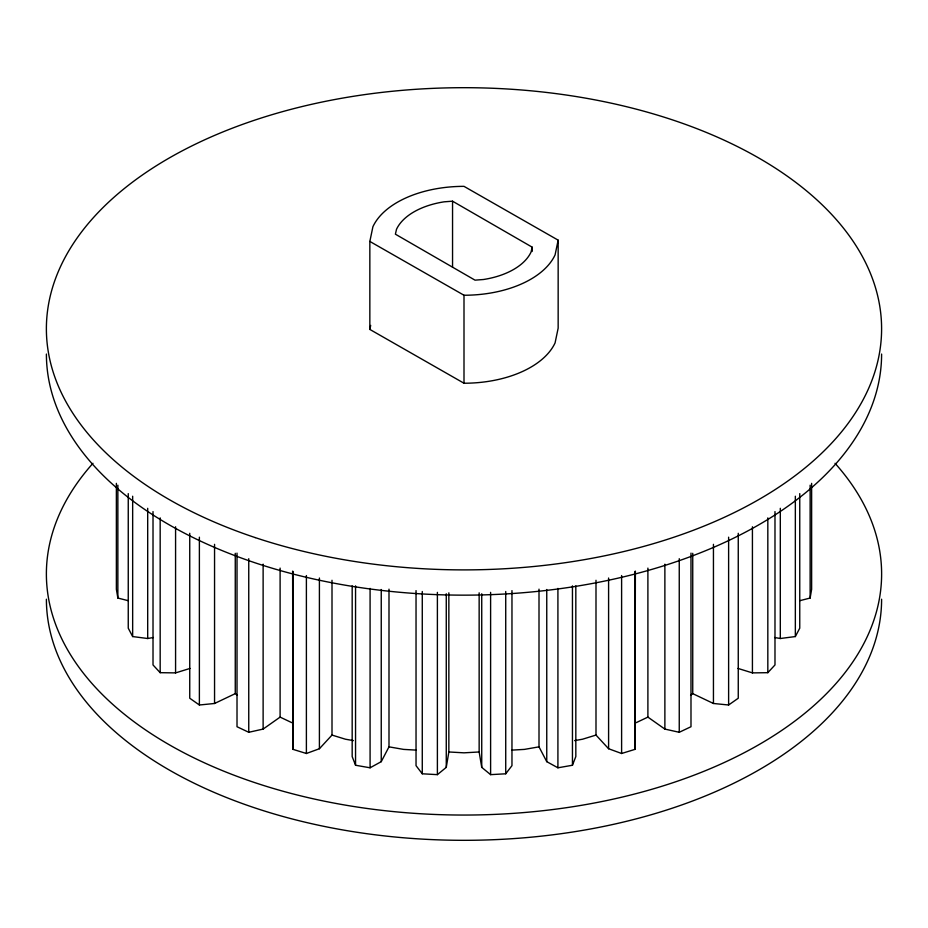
<?xml version="1.0" encoding="UTF-8"?>
<svg xmlns="http://www.w3.org/2000/svg" width="928" height="928" viewBox="0 0 928 928"><rect width="100%" height="100%" fill="white"/><g stroke="black" fill="none" stroke-linecap="round" stroke-linejoin="round"><path stroke-width="1.39" d="M595.996 580.278L595.996 735.069L608.594 748.734L621.609 753.49L635.007 749.36L635.378 571.207M416.034 590.602L416.034 765.658L422.275 773.79L437.39 774.648L446.264 767.375L448.85 751.97L448.85 592.83M799.89 600.66L810.132 598.038L811.629 589.315L811.629 483.36M369.843 241.431L372.917 226.71A94.296 54.439 0 0 1 464 186.354L558.157 240.155L558.157 328.152L555.083 342.884A94.296 54.439 0 0 1 464 383.229L369.843 329.428L369.843 241.431L464 295.243A94.296 54.439 0 0 0 555.083 254.887L558.157 240.155M369.843 329.428L370.69 325.403M532.173 247.161L531.071 252.022A67.35 38.883 0 0 1 483.442 279.514L475.02 280.152L395.398 234.181L396.5 229.32A67.35 38.883 0 0 1 444.129 201.828L452.551 201.19L532.173 247.161L532.173 251.465M539.006 589.152L539.006 746.843L546.754 761.656L557.914 767.792L572.448 765.252L575.824 756.575L575.824 585.858M352.176 585.858L352.176 756.575L355.552 765.252L370.086 767.792L381.246 761.656L388.994 746.843L388.994 589.152M774.613 637.501L780.309 638.51L795.342 636.562L799.75 628.175L799.75 493.626M479.15 592.83L479.15 751.97L481.736 767.375L490.61 774.648L505.725 773.79L511.966 765.658L511.966 590.602M292.622 571.207L292.993 749.36L306.391 753.49L319.406 748.734L332.004 735.069L332.004 580.278M737.98 668.427L752.422 672.893L767.827 672.684L774.984 664.947L774.984 511.595M237.011 553.123L237.011 726.728L248.75 732.285L263.123 729.083L280.105 717.112L280.105 568.098M690.594 695.153L692.74 693.645L692.74 553.308M692.74 693.645L713.446 703.482L728.619 705.002L738.259 698.227L738.259 533.298M189.741 533.298L189.741 698.227L199.381 705.002L214.554 703.482L235.26 693.645L237.406 695.153M636.132 722.68L647.895 717.112L664.877 729.083L679.25 732.285L690.989 726.728L690.989 553.123M153.016 511.595L153.016 664.947L160.173 672.684L175.578 672.893L190.02 668.427M595.996 735.069L582.564 739.21L574.618 740.602M128.25 493.626L128.25 628.175L132.658 636.562L147.691 638.51L153.387 637.501M539.006 746.843L524.448 749.395L512.047 750.102M479.15 751.97L464 752.828L448.85 751.97M415.953 750.102L403.552 749.395L388.994 746.843M353.382 740.602L345.436 739.21L332.004 735.069M116.371 483.36L116.371 589.315L117.868 598.038L128.11 600.66M280.105 717.112L291.868 722.68M810.132 485.193L810.132 598.038M795.342 496.225L795.342 636.562M780.309 508.3L780.309 638.51M767.827 517.882L767.827 672.684M752.422 526.779L752.422 672.893M728.619 537.184L728.619 705.002M713.446 544.342L713.446 703.482M679.25 558.691L679.25 732.285M664.877 564.166L664.877 729.083M647.895 568.098L647.895 717.112M635.007 571.416L635.007 749.36M621.609 575.546L621.609 753.49M608.594 578.016L608.594 748.734M572.448 585.858L572.448 765.252M557.914 588.398L557.914 767.792M546.754 589.5L546.754 761.656M505.725 591.507L505.725 773.79M490.61 592.366L490.61 774.648M481.736 593.769L481.736 767.375M464 295.243L464 383.229M452.551 201.19L452.551 267.183M446.264 593.769L446.264 767.375M437.39 592.366L437.39 774.648M422.275 591.507L422.275 773.79M381.246 589.5L381.246 761.656M370.086 588.398L370.086 767.792M355.552 585.858L355.552 765.252M319.406 578.016L319.406 748.734M306.391 575.546L306.391 753.49M292.993 571.416L292.993 749.36M263.123 564.166L263.123 729.083M248.75 558.691L248.75 732.285M235.26 553.308L235.26 693.645M214.554 544.342L214.554 703.482M199.381 537.184L199.381 705.002M175.578 526.779L175.578 672.893M160.173 517.882L160.173 672.684M147.691 508.3L147.691 638.51M132.658 496.225L132.658 636.562M117.868 485.193L117.868 598.038M881.6 354.055A417.6 241.094 0 0 1 464 595.15A417.6 241.094 0 0 1 46.4 354.055M881.6 599.21A417.6 241.094 0 0 1 464 840.316A417.6 241.094 0 0 1 46.4 599.21M835.038 463.304A417.6 241.094 0 0 1 464 815.051A417.6 241.094 0 0 1 92.962 463.304M255.2 537.59A417.6 241.094 0 0 0 881.6 328.79A417.6 241.094 0 0 0 255.2 119.99A417.6 241.094 0 0 0 255.2 537.59"/></g></svg>
